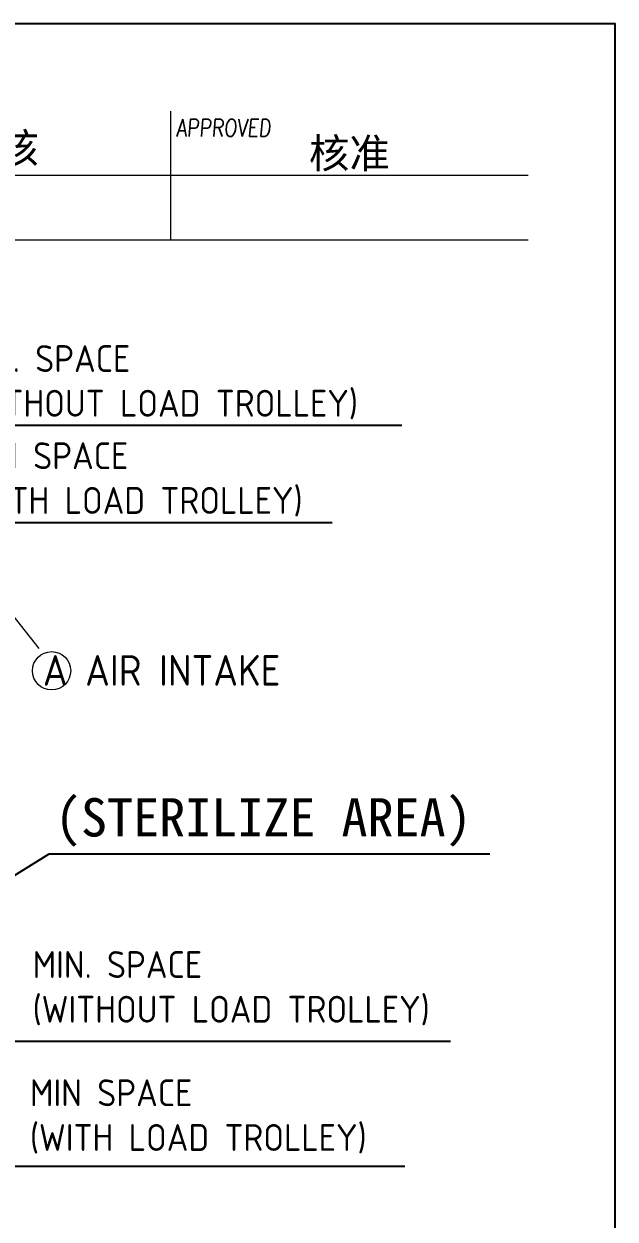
# Model space of a CAD drawing. Header units: millimetres. Extents: x 0 to 16408, y 0 to 11536.
# Drawn here: x 14092 to 16408, y 6858 to 11536 of the extents above; entities that cross this region are included whole.
import ezdxf

# ---------------------------------------------------------------- set-up
doc = ezdxf.new("R2010")
doc.units = ezdxf.units.MM
doc.header["$MEASUREMENT"] = 0
doc.layers.add('D', color=3, linetype='Continuous', lineweight=13)
doc.layers.add('F', color=7, linetype='Continuous', lineweight=15)
doc.styles.get("Standard").update_dxf_attribs({"font": 'KAIU.TTF'})
doc.styles.add('STU25', font='isocp2.shx')
doc.styles.add('Text', font='romans.shx', dxfattribs={"width": 0.8, "oblique": 10})
doc.dimstyles.new('STU25$7', dxfattribs={"dimscale": 50, "dimtxt": 2.5, "dimasz": 2, "dimexe": 1.25, "dimexo": 0.625, "dimgap": 1, "dimtad": 0, "dimdec": 4, "dimdsep": 46, "dimtxsty": 'STU25', "dimcen": 2.5, "dimazin": 2, "dimtfac": 1, "dimtdec": 4, "dimtmove": 0, "dimatfit": 3, "dimfxl": 0, "dimtolj": 1, "dimtzin": 0, "dimarcsym": 0})

msp = doc.modelspace()

# ---------------------------------------------------------------- linework, layer by layer
at = {"layer": 'D'}
msp.add_line((14009.331, 9270.296), (14150.863, 9091.673), dxfattribs=at)
msp.add_circle((14200.355, 9003.942), 75, dxfattribs=at)
at = {"layer": 'Defpoints', "color": 6}
msp.add_lwpolyline([(0, 11536), (0, 0), (16408, 0), (16408, 11536)], close=True, dxfattribs=at)
at = {"layer": 'F', "color": 7}
for p, q in [((14666.996, 10690.996), (14666.996, 11194.996)), ((16066.996, 10942.996), (9013.273, 10942.996)), ((9013.273, 10690.996), (16066.996, 10690.996))]:
    msp.add_line(p, q, dxfattribs=at)

# ---------------------------------------------------------------- texts
at = {"layer": 'D', "color": 11, "attachment_point": 1}
for s, insert, char_height in [('{\\Fisocp2.shx;\\C3;MIN. SPACE \\P(WITHOUT LOAD TROLLEY)}', (13844.835, 10278.526), 105), ('{\\Fisocp2.shx;\\C3;MIN SPACE \\P(WITH LOAD TROLLEY)}', (13864.761, 9898.271), 105), ('{\\Fisocp2.shx;\\C3;A AIR INTAKE}', (14166.222, 9065.507), 120), ('{\\C3;(STERILIZE AREA)}', (14213.508, 8505.325), 150), ('{\\Fisocp2.shx;\\C3;MIN. SPACE \\P(WITHOUT LOAD TROLLEY)}', (14126.122, 7906.591), 105), ('{\\Fisocp2.shx;\\C3;MIN SPACE \\P(WITH LOAD TROLLEY)}', (14115.639, 7404.697), 105)]:
    msp.add_mtext(s, dxfattribs=dict(at, insert=insert, char_height=char_height))
at = {"layer": 'F', "color": 1, "lineweight": 15, "style": 'Text', "oblique": 5, "width": 0.8}
msp.add_text('APPROVED', height=67.2, dxfattribs=at).set_placement((14688.334, 11095.638))
at = {"layer": 'F', "lineweight": -3}
for s, p in [('校核', (13832.948, 10991.85)), ('核准', (15208.443, 10971.572))]:
    msp.add_text(s, height=116.2416, dxfattribs=at).set_placement(p)

# ---------------------------------------------------------------- leaders
at = {"layer": 'D'}
for points in [[(13422.927, 10202.098), (13808.268, 9965.87), (15572.88, 9965.87)], [(13638.744, 9897.074), (13752.035, 9583.9), (15299.627, 9583.9)], [(13808.124, 8049.219), (14191.098, 8287.471), (15917.692, 8287.471)], [(13378.271, 7730.158), (13694.806, 7553.857), (15762.758, 7553.857)], [(13607.441, 7165.93), (13915.577, 7065.003), (15584.806, 7065.003)]]:
    msp.add_leader(points, dimstyle='STU25$7', override={"dimgap": 1, "dimtad": 0}, dxfattribs=at)

doc.saveas('drawing.dxf')
